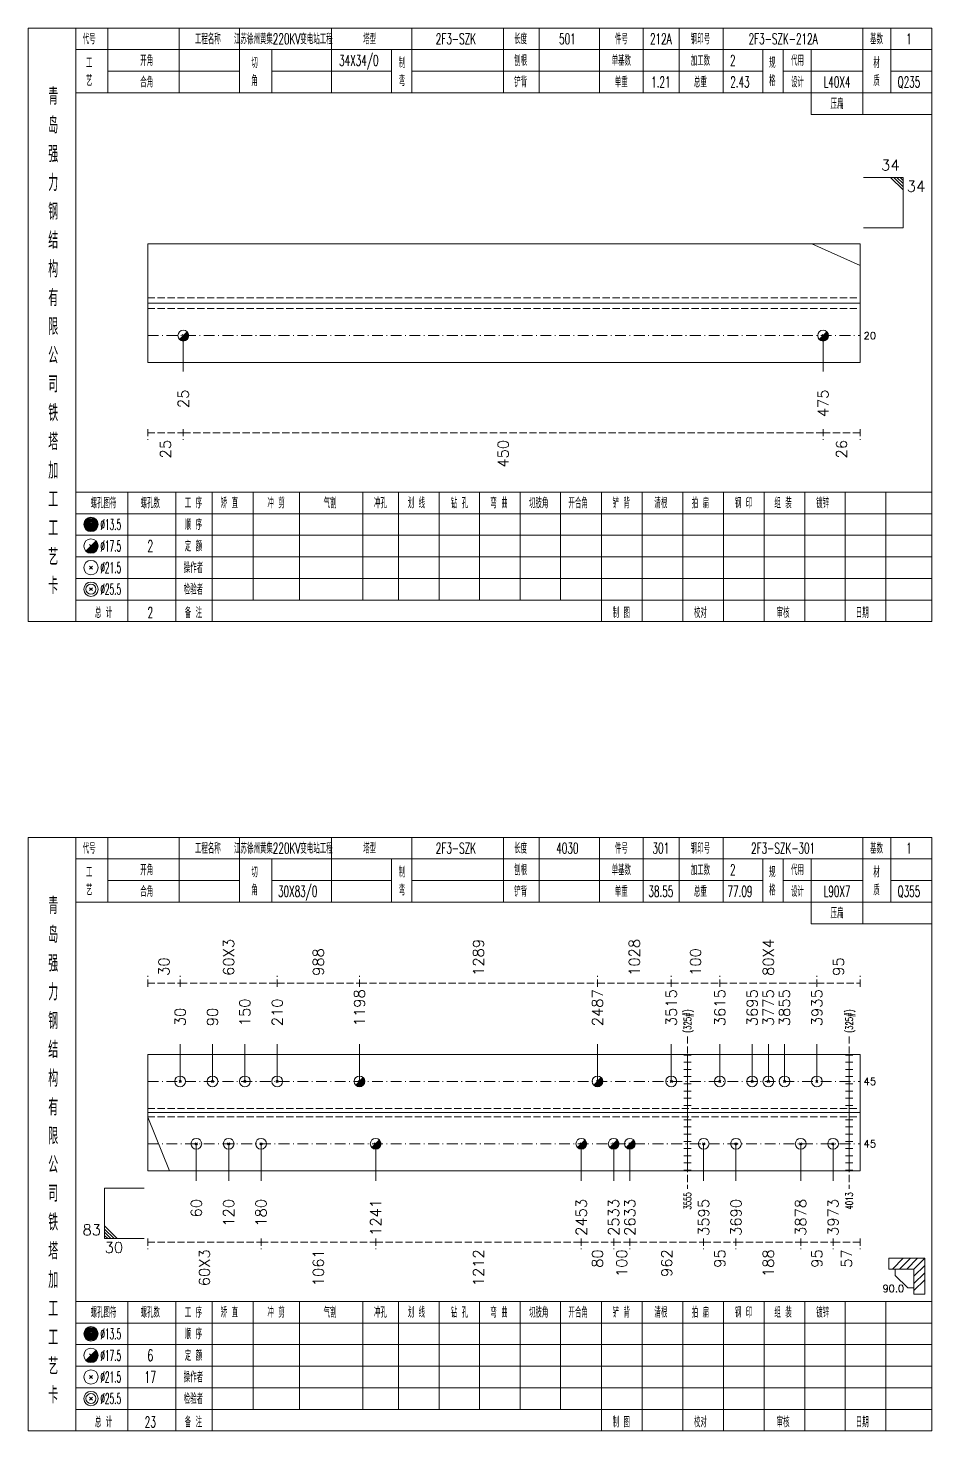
# Model space of a CAD drawing. Extents: x 0 to 4623, y -1159 to 4890.
# Drawn here: x 2179.8 to 2431.2, y 3375 to 3765 of the extents above; entities that cross this region are included whole.
import ezdxf
from ezdxf.enums import TextEntityAlignment as Align

# ---------------------------------------------------------------- set-up
doc = ezdxf.new("R2010")
doc.units = 0
doc.header["$MEASUREMENT"] = 0
doc.linetypes.add('一点画线', pattern=[5.2, 3, -1, 0.2, -1])
doc.linetypes.add('虚线', pattern=[2.75, 2, -0.75])
doc.layers.get('0').update_dxf_attribs({"linetype": 'CONTINUOUS', "lineweight": 25})
for name, color, linetype, lineweight in [('1', 7, 'CONTINUOUS', 25), ('2', 7, 'CONTINUOUS', 25), ('4', 7, 'CONTINUOUS', 25), ('5', 7, 'CONTINUOUS', 25)]:
    doc.layers.add(name, color=color, linetype=linetype, lineweight=lineweight)
doc.styles.get("Standard").update_dxf_attribs({"font": 'simplex.shx', "width": 0.7, "height": 3, "bigfont": 'gbhzfs.shx'})

# ---------------------------------------------------------------- blocks, each defined once
blk = doc.blocks.new('孔21.5')
at = {"layer": '5', "color": 7, "linetype": 'Continuous', "lineweight": 13}
for p, q in [((-0.2, -0.2), (0.2, 0.2)), ((-0.2, 0.2), (0.2, -0.2))]:
    blk.add_line(p, q, dxfattribs=at)
blk.add_circle((0, 0), 1, dxfattribs=at)
blk = doc.blocks.new('孔17.5')
at = {"layer": '5', "color": 7, "linetype": 'Continuous', "lineweight": 13}
for p, q in [((-0.707, -0.707), (0.707, 0.707)), ((-0.2, 0.2), (0.2, -0.2))]:
    blk.add_line(p, q, dxfattribs=at)
blk.add_circle((0, 0), 1, dxfattribs=at)
for radius in [0.9, 0.8, 0.7, 0.6, 0.5, 0.4, 0.3, 0.2, 0.1]:
    blk.add_arc((0, 0), radius, 225, 45, dxfattribs=at)

msp = doc.modelspace()

# ---------------------------------------------------------------- linework, layer by layer
at = {"color": 7, "linetype": 'Continuous', "lineweight": 13}
for p, q in [((2423.2, 3723.5), (2412.2, 3723.5)), ((2419.7, 3723.5), (2423.2, 3720)), ((2420.575, 3723.5), (2423.2, 3720.875)), ((2421.45, 3723.5), (2423.2, 3721.75)), ((2422.325, 3723.5), (2423.2, 3722.625)), ((2423.2, 3709.5), (2423.2, 3723.5)), ((2423.2, 3709.5), (2412.2, 3709.5)), ((2411.2, 3699), (2397.756, 3705)), ((2222.985, 3679.5), (2222.985, 3669.5)), ((2400.919, 3679.5), (2400.919, 3669.5)), ((2222.1, 3472.167), (2222.1, 3482.5)), ((2231.1, 3472.167), (2231.1, 3482.5)), ((2240.1, 3472.167), (2240.1, 3482.5)), ((2249.1, 3472.167), (2249.1, 3482.5)), ((2271.989, 3472.167), (2271.989, 3482.5)), ((2338.18, 3472.167), (2338.18, 3482.5)), ((2358.7, 3472.167), (2358.7, 3482.5)), ((2372.2, 3472.167), (2372.2, 3482.5)), ((2381.2, 3472.167), (2381.2, 3482.5)), ((2385.7, 3472.167), (2385.7, 3482.5)), ((2390.2, 3472.167), (2390.2, 3482.5)), ((2399.2, 3472.167), (2399.2, 3482.5)), ((2213.1, 3462.243), (2219.1, 3447.333)), ((2226.6, 3454.833), (2226.6, 3444.5)), ((2235.6, 3454.833), (2235.6, 3444.5)), ((2244.6, 3454.833), (2244.6, 3444.5)), ((2276.489, 3454.833), (2276.489, 3444.5)), ((2333.68, 3454.833), (2333.68, 3444.5)), ((2342.68, 3454.833), (2342.68, 3444.5)), ((2347.18, 3454.833), (2347.18, 3444.5)), ((2367.7, 3454.833), (2367.7, 3444.5)), ((2376.7, 3454.833), (2376.7, 3444.5)), ((2394.7, 3454.833), (2394.7, 3444.5)), ((2403.7, 3454.833), (2403.7, 3444.5)), ((2201.1, 3442.5), (2212.1, 3442.5)), ((2201.1, 3442.5), (2201.1, 3428.5)), ((2204.6, 3428.5), (2201.1, 3432)), ((2203.725, 3428.5), (2201.1, 3431.125)), ((2202.85, 3428.5), (2201.1, 3430.25)), ((2201.975, 3428.5), (2201.1, 3429.375)), ((2201.1, 3428.5), (2212.1, 3428.5))]:
    msp.add_line(p, q, dxfattribs=at)
at = {"color": 7, "linetype": 'Continuous', "lineweight": 18}
for p, q in [((2213.1, 3705), (2213.1, 3672)), ((2213.1, 3705), (2411.2, 3705)), ((2411.2, 3705), (2411.2, 3672)), ((2213.1, 3688.5), (2411.2, 3688.5)), ((2213.1, 3479.667), (2213.1, 3447.333)), ((2213.1, 3479.667), (2411.2, 3479.667)), ((2411.2, 3479.667), (2411.2, 3447.333)), ((2213.1, 3463.5), (2411.2, 3463.5))]:
    msp.add_line(p, q, dxfattribs=at)
at = {"color": 1, "linetype": '虚线', "lineweight": 18}
for p, q in [((2213.1, 3690), (2411.2, 3690)), ((2213.1, 3687), (2411.2, 3687)), ((2213.1, 3464.667), (2411.2, 3464.667)), ((2213.1, 3462.333), (2411.2, 3462.333))]:
    msp.add_line(p, q, dxfattribs=at)
at = {"color": 3, "linetype": '一点画线', "lineweight": 13}
for p, q in [((2213.1, 3679.5), (2411.2, 3679.5)), ((2213.1, 3472.167), (2411.2, 3472.167)), ((2213.1, 3454.833), (2411.2, 3454.833))]:
    msp.add_line(p, q, dxfattribs=at)
at = {"color": 8, "linetype": '虚线', "lineweight": 9}
for p, q in [((2213.1, 3653.5), (2213.1, 3650.5)), ((2213.1, 3652.5), (2222.985, 3652.5)), ((2222.985, 3653.5), (2222.985, 3650.5)), ((2222.985, 3653.5), (2222.985, 3650.5)), ((2222.985, 3652.5), (2400.919, 3652.5)), ((2400.919, 3653.5), (2400.919, 3650.5)), ((2400.919, 3653.5), (2400.919, 3650.5)), ((2400.919, 3652.5), (2411.2, 3652.5)), ((2411.2, 3653.5), (2411.2, 3650.5)), ((2213.1, 3498.5), (2213.1, 3501.5)), ((2213.1, 3499.5), (2222.1, 3499.5)), ((2222.1, 3498.5), (2222.1, 3501.5)), ((2222.1, 3498.5), (2222.1, 3501.5)), ((2222.1, 3499.5), (2249.1, 3499.5)), ((2249.1, 3498.5), (2249.1, 3501.5)), ((2249.1, 3498.5), (2249.1, 3501.5)), ((2249.1, 3499.5), (2271.989, 3499.5)), ((2271.989, 3498.5), (2271.989, 3501.5)), ((2271.989, 3498.5), (2271.989, 3501.5)), ((2271.989, 3499.5), (2338.18, 3499.5)), ((2338.18, 3498.5), (2338.18, 3501.5)), ((2338.18, 3498.5), (2338.18, 3501.5)), ((2338.18, 3499.5), (2358.7, 3499.5)), ((2358.7, 3498.5), (2358.7, 3501.5)), ((2358.7, 3498.5), (2358.7, 3501.5)), ((2358.7, 3499.5), (2372.2, 3499.5)), ((2372.2, 3498.5), (2372.2, 3501.5)), ((2372.2, 3498.5), (2372.2, 3501.5)), ((2372.2, 3499.5), (2399.2, 3499.5)), ((2399.2, 3498.5), (2399.2, 3501.5)), ((2399.2, 3498.5), (2399.2, 3501.5)), ((2399.2, 3499.5), (2411.2, 3499.5)), ((2411.2, 3498.5), (2411.2, 3501.5)), ((2213.1, 3428.5), (2213.1, 3425.5)), ((2244.6, 3428.5), (2244.6, 3425.5)), ((2244.6, 3428.5), (2244.6, 3425.5)), ((2276.489, 3428.5), (2276.489, 3425.5)), ((2276.489, 3428.5), (2276.489, 3425.5)), ((2333.68, 3428.5), (2333.68, 3425.5)), ((2333.68, 3428.5), (2333.68, 3425.5)), ((2342.68, 3428.5), (2342.68, 3425.5)), ((2342.68, 3428.5), (2342.68, 3425.5)), ((2347.18, 3428.5), (2347.18, 3425.5)), ((2347.18, 3428.5), (2347.18, 3425.5)), ((2367.7, 3428.5), (2367.7, 3425.5)), ((2367.7, 3428.5), (2367.7, 3425.5)), ((2376.7, 3428.5), (2376.7, 3425.5)), ((2376.7, 3428.5), (2376.7, 3425.5)), ((2394.7, 3428.5), (2394.7, 3425.5)), ((2394.7, 3428.5), (2394.7, 3425.5)), ((2403.7, 3428.5), (2403.7, 3425.5)), ((2403.7, 3428.5), (2403.7, 3425.5)), ((2411.2, 3428.5), (2411.2, 3425.5)), ((2213.1, 3427.5), (2244.6, 3427.5)), ((2244.6, 3427.5), (2276.489, 3427.5)), ((2276.489, 3427.5), (2333.68, 3427.5)), ((2333.68, 3427.5), (2342.68, 3427.5)), ((2342.68, 3427.5), (2347.18, 3427.5)), ((2347.18, 3427.5), (2367.7, 3427.5)), ((2367.7, 3427.5), (2376.7, 3427.5)), ((2376.7, 3427.5), (2394.7, 3427.5)), ((2394.7, 3427.5), (2403.7, 3427.5)), ((2403.7, 3427.5), (2411.2, 3427.5))]:
    msp.add_line(p, q, dxfattribs=at)
at = {"layer": '1', "color": 7, "linetype": 'Continuous', "lineweight": 18}
for p, q in [((2213.1, 3672), (2411.2, 3672)), ((2213.1, 3447.333), (2411.2, 3447.333))]:
    msp.add_line(p, q, dxfattribs=at)
at = {"layer": '2', "color": 216, "linetype": '虚线', "lineweight": 13}
for p, q in [((2363.2, 3484.667), (2363.2, 3442.333)), ((2408.2, 3484.667), (2408.2, 3442.333))]:
    msp.add_line(p, q, dxfattribs=at)
at = {"layer": '2', "color": 7, "linetype": 'Continuous', "lineweight": 13}
for p, q in [((2364.2, 3479.5), (2362.2, 3479.5)), ((2363.2, 3463.5), (2363.2, 3479.667)), ((2409.2, 3479.5), (2407.2, 3479.5)), ((2408.2, 3463.5), (2408.2, 3479.667)), ((2364.2, 3477.5), (2362.2, 3477.5)), ((2364.2, 3475.5), (2362.2, 3475.5)), ((2409.2, 3477.5), (2407.2, 3477.5)), ((2409.2, 3475.5), (2407.2, 3475.5)), ((2364.2, 3473.5), (2362.2, 3473.5)), ((2364.2, 3471.5), (2362.2, 3471.5)), ((2409.2, 3473.5), (2407.2, 3473.5)), ((2409.2, 3471.5), (2407.2, 3471.5)), ((2364.2, 3469.5), (2362.2, 3469.5)), ((2364.2, 3467.5), (2362.2, 3467.5)), ((2409.2, 3469.5), (2407.2, 3469.5)), ((2409.2, 3467.5), (2407.2, 3467.5)), ((2364.2, 3465.5), (2362.2, 3465.5)), ((2363.2, 3463.5), (2363.2, 3447.333)), ((2409.2, 3465.5), (2407.2, 3465.5)), ((2408.2, 3463.5), (2408.2, 3447.333)), ((2362.2, 3461.5), (2364.2, 3461.5)), ((2362.2, 3459.5), (2364.2, 3459.5)), ((2407.2, 3461.5), (2409.2, 3461.5)), ((2407.2, 3459.5), (2409.2, 3459.5)), ((2362.2, 3457.5), (2364.2, 3457.5)), ((2362.2, 3455.5), (2364.2, 3455.5)), ((2407.2, 3457.5), (2409.2, 3457.5)), ((2407.2, 3455.5), (2409.2, 3455.5)), ((2362.2, 3453.5), (2364.2, 3453.5)), ((2362.2, 3451.5), (2364.2, 3451.5)), ((2407.2, 3453.5), (2409.2, 3453.5)), ((2407.2, 3451.5), (2409.2, 3451.5)), ((2362.2, 3449.5), (2364.2, 3449.5)), ((2407.2, 3449.5), (2409.2, 3449.5)), ((2362.2, 3447.5), (2364.2, 3447.5)), ((2407.2, 3447.5), (2409.2, 3447.5)), ((2429.2, 3423), (2419.2, 3423)), ((2419.2, 3423), (2419.2, 3420)), ((2420.2, 3420), (2423.2, 3423)), ((2422.2, 3420), (2425.2, 3423)), ((2424.2, 3420), (2427.2, 3423)), ((2426.2, 3420), (2429.2, 3423)), ((2426.2, 3418), (2429.2, 3421)), ((2429.2, 3413), (2429.2, 3423)), ((2419.2, 3420), (2426.2, 3420)), ((2420.95, 3420), (2420.95, 3418.25)), ((2424.45, 3414.75), (2420.95, 3418.25)), ((2426.2, 3420), (2426.2, 3413)), ((2426.2, 3416), (2429.2, 3419)), ((2426.2, 3414), (2429.2, 3417)), ((2424.45, 3414.75), (2426.2, 3414.75)), ((2426.2, 3413), (2429.2, 3413))]:
    msp.add_line(p, q, dxfattribs=at)
at = {"layer": '4', "color": 1, "linetype": 'Continuous', "lineweight": 18}
for p, q in [((2193.1, 3600), (2193.1, 3765)), ((2202, 3747), (2202, 3765)), ((2221.8, 3747), (2221.8, 3765)), ((2238.6, 3747), (2238.6, 3765)), ((2264.2, 3747), (2264.2, 3765)), ((2286.5, 3747), (2286.5, 3765)), ((2312, 3747), (2312, 3765)), ((2322, 3747), (2322, 3765)), ((2338.7, 3747), (2338.7, 3765)), ((2350.9, 3747), (2350.9, 3765)), ((2360.9, 3747), (2360.9, 3765)), ((2373.1, 3747), (2373.1, 3765)), ((2412, 3741), (2412, 3765)), ((2419.8, 3747), (2419.8, 3765)), ((2193.1, 3759), (2431.2, 3759)), ((2247.6, 3747), (2247.6, 3759)), ((2280.9, 3747), (2280.9, 3759)), ((2384.2, 3747), (2384.2, 3759)), ((2389.8, 3747), (2389.8, 3759)), ((2397.6, 3741), (2397.6, 3759)), ((2202, 3753), (2238.6, 3753)), ((2247.6, 3753), (2280.9, 3753)), ((2286.5, 3753), (2384.2, 3753)), ((2389.8, 3753), (2412, 3753)), ((2419.8, 3753), (2431.2, 3753)), ((2193.1, 3747), (2431.2, 3747)), ((2397.6, 3741), (2431.2, 3741)), ((2193.1, 3636), (2431.2, 3636)), ((2207.6, 3600), (2207.6, 3636)), ((2220.9, 3600), (2220.9, 3636)), ((2231, 3600), (2231, 3636)), ((2242.4, 3606), (2242.4, 3636)), ((2255.3, 3606), (2255.3, 3636)), ((2272.9, 3606), (2272.9, 3636)), ((2282.8, 3606), (2282.8, 3636)), ((2294.1, 3606), (2294.1, 3636)), ((2305.4, 3606), (2305.4, 3636)), ((2316.7, 3606), (2316.7, 3636)), ((2327.9, 3606), (2327.9, 3636)), ((2339.3, 3606), (2339.3, 3636)), ((2350.6, 3606), (2350.6, 3636)), ((2361.9, 3606), (2361.9, 3636)), ((2373.2, 3606), (2373.2, 3636)), ((2384.5, 3606), (2384.5, 3636)), ((2395.8, 3606), (2395.8, 3636)), ((2407.1, 3606), (2407.1, 3636)), ((2418.4, 3606), (2418.4, 3636)), ((2193.1, 3630), (2431.2, 3630)), ((2193.1, 3624), (2431.2, 3624)), ((2193.1, 3618), (2431.2, 3618)), ((2193.1, 3612), (2431.2, 3612)), ((2193.1, 3606), (2431.2, 3606)), ((2339.3, 3600), (2339.3, 3606)), ((2350.6, 3600), (2350.6, 3606)), ((2361.9, 3600), (2361.9, 3606)), ((2373.2, 3600), (2373.2, 3606)), ((2384.5, 3600), (2384.5, 3606)), ((2395.8, 3600), (2395.8, 3606)), ((2407.1, 3600), (2407.1, 3606)), ((2418.4, 3600), (2418.4, 3606)), ((2193.1, 3375), (2193.1, 3540)), ((2202, 3522), (2202, 3540)), ((2221.8, 3522), (2221.8, 3540)), ((2238.6, 3522), (2238.6, 3540)), ((2264.2, 3522), (2264.2, 3540)), ((2286.5, 3522), (2286.5, 3540)), ((2312, 3522), (2312, 3540)), ((2322, 3522), (2322, 3540)), ((2338.7, 3522), (2338.7, 3540)), ((2350.9, 3522), (2350.9, 3540)), ((2360.9, 3522), (2360.9, 3540)), ((2373.1, 3522), (2373.1, 3540)), ((2412, 3516), (2412, 3540)), ((2419.8, 3522), (2419.8, 3540)), ((2193.1, 3534), (2431.2, 3534)), ((2247.6, 3522), (2247.6, 3534)), ((2280.9, 3522), (2280.9, 3534)), ((2384.2, 3522), (2384.2, 3534)), ((2389.8, 3522), (2389.8, 3534)), ((2397.6, 3516), (2397.6, 3534)), ((2202, 3528), (2238.6, 3528)), ((2247.6, 3528), (2280.9, 3528)), ((2286.5, 3528), (2384.2, 3528)), ((2389.8, 3528), (2412, 3528)), ((2419.8, 3528), (2431.2, 3528)), ((2193.1, 3522), (2431.2, 3522)), ((2397.6, 3516), (2431.2, 3516)), ((2193.1, 3411), (2431.2, 3411)), ((2207.6, 3375), (2207.6, 3411)), ((2220.9, 3375), (2220.9, 3411)), ((2231, 3375), (2231, 3411)), ((2242.4, 3381), (2242.4, 3411)), ((2255.3, 3381), (2255.3, 3411)), ((2272.9, 3381), (2272.9, 3411)), ((2282.8, 3381), (2282.8, 3411)), ((2294.1, 3381), (2294.1, 3411)), ((2305.4, 3381), (2305.4, 3411)), ((2316.7, 3381), (2316.7, 3411)), ((2327.9, 3381), (2327.9, 3411)), ((2339.3, 3381), (2339.3, 3411)), ((2350.6, 3381), (2350.6, 3411)), ((2361.9, 3381), (2361.9, 3411)), ((2373.2, 3381), (2373.2, 3411)), ((2384.5, 3381), (2384.5, 3411)), ((2395.8, 3381), (2395.8, 3411)), ((2407.1, 3381), (2407.1, 3411)), ((2418.4, 3381), (2418.4, 3411)), ((2193.1, 3405), (2431.2, 3405)), ((2193.1, 3399), (2431.2, 3399)), ((2193.1, 3393), (2431.2, 3393)), ((2193.1, 3387), (2431.2, 3387)), ((2193.1, 3381), (2431.2, 3381)), ((2339.3, 3375), (2339.3, 3381)), ((2350.6, 3375), (2350.6, 3381)), ((2361.9, 3375), (2361.9, 3381)), ((2373.2, 3375), (2373.2, 3381)), ((2384.5, 3375), (2384.5, 3381)), ((2395.8, 3375), (2395.8, 3381)), ((2407.1, 3375), (2407.1, 3381)), ((2418.4, 3375), (2418.4, 3381))]:
    msp.add_line(p, q, dxfattribs=at)
at = {"layer": '4', "color": 7, "linetype": 'Continuous', "lineweight": 13}
for p, q in [((2197.1, 3626.8), (2197.5, 3627.2)), ((2197.5, 3626.8), (2197.1, 3627.2)), ((2195.886, 3619.586), (2198.714, 3622.414)), ((2196.9, 3621.4), (2197.7, 3620.6)), ((2196.9, 3614.6), (2197.7, 3615.4)), ((2196.9, 3615.4), (2197.7, 3614.6)), ((2196.9, 3608.6), (2197.7, 3609.4)), ((2196.9, 3609.4), (2197.7, 3608.6)), ((2197.1, 3401.8), (2197.5, 3402.2)), ((2197.5, 3401.8), (2197.1, 3402.2)), ((2195.886, 3394.586), (2198.714, 3397.414)), ((2196.9, 3396.4), (2197.7, 3395.6)), ((2196.9, 3389.6), (2197.7, 3390.4)), ((2196.9, 3390.4), (2197.7, 3389.6)), ((2196.9, 3383.6), (2197.7, 3384.4)), ((2196.9, 3384.4), (2197.7, 3383.6))]:
    msp.add_line(p, q, dxfattribs=at)
at = {"layer": '4', "color": 1, "linetype": 'Continuous', "lineweight": 18}
for points in [[(2179.8, 3765), (2179.8, 3600), (2431.2, 3600), (2431.2, 3765)], [(2179.8, 3540), (2179.8, 3375), (2431.2, 3375), (2431.2, 3540)]]:
    msp.add_lwpolyline(points, close=True, dxfattribs=at)
at = {"layer": '4', "color": 7, "linetype": 'Continuous', "lineweight": 13}
for centre, radius in [((2197.3, 3627), 2), ((2197.3, 3627), 1.8), ((2197.3, 3627), 1.6), ((2197.3, 3627), 1.4), ((2197.3, 3627), 1.2), ((2197.3, 3627), 1), ((2197.3, 3627), 0.8), ((2197.3, 3627), 0.6), ((2197.3, 3627), 0.4), ((2197.3, 3627), 0.2), ((2197.3, 3621), 2), ((2197.3, 3615), 2), ((2197.3, 3609), 2), ((2197.3, 3609), 1.4), ((2197.3, 3402), 2), ((2197.3, 3402), 1.8), ((2197.3, 3402), 1.6), ((2197.3, 3402), 1.4), ((2197.3, 3402), 1.2), ((2197.3, 3402), 1), ((2197.3, 3402), 0.8), ((2197.3, 3402), 0.6), ((2197.3, 3402), 0.4), ((2197.3, 3402), 0.2), ((2197.3, 3396), 2), ((2197.3, 3390), 2), ((2197.3, 3384), 2), ((2197.3, 3384), 1.4)]:
    msp.add_circle(centre, radius, dxfattribs=at)
for centre, radius in [((2197.3, 3621), 1.8), ((2197.3, 3621), 1.6), ((2197.3, 3621), 1.4), ((2197.3, 3621), 1.2), ((2197.3, 3621), 1), ((2197.3, 3621), 0.8), ((2197.3, 3621), 0.6), ((2197.3, 3621), 0.4), ((2197.3, 3621), 0.2), ((2197.3, 3396), 1.8), ((2197.3, 3396), 1.6), ((2197.3, 3396), 1.4), ((2197.3, 3396), 1.2), ((2197.3, 3396), 1), ((2197.3, 3396), 0.8), ((2197.3, 3396), 0.6), ((2197.3, 3396), 0.4), ((2197.3, 3396), 0.2)]:
    msp.add_arc(centre, radius, 225, 45, dxfattribs=at)

# ---------------------------------------------------------------- block references
at = {"color": 7, "linetype": 'Continuous', "lineweight": 13, "xscale": 1.5, "yscale": 1.5, "zscale": 1.5}
for name, p in [('孔21.5', (2222.1, 3472.167)), ('孔21.5', (2231.1, 3472.167)), ('孔21.5', (2240.1, 3472.167)), ('孔21.5', (2249.1, 3472.167)), ('孔17.5', (2271.989, 3472.167)), ('孔17.5', (2338.18, 3472.167)), ('孔21.5', (2358.7, 3472.167)), ('孔21.5', (2372.2, 3472.167)), ('孔21.5', (2381.2, 3472.167)), ('孔21.5', (2385.7, 3472.167)), ('孔21.5', (2390.2, 3472.167)), ('孔21.5', (2399.2, 3472.167))]:
    msp.add_blockref(name, p, dxfattribs=at)
at = {"layer": '1', "color": 7, "linetype": 'Continuous', "lineweight": 13, "xscale": 1.5, "yscale": 1.5, "zscale": 1.5}
for name, p in [('孔17.5', (2222.985, 3679.5)), ('孔17.5', (2400.919, 3679.5)), ('孔21.5', (2226.6, 3454.833)), ('孔21.5', (2235.6, 3454.833)), ('孔21.5', (2244.6, 3454.833)), ('孔17.5', (2276.489, 3454.833)), ('孔17.5', (2333.68, 3454.833)), ('孔17.5', (2342.68, 3454.833)), ('孔17.5', (2347.18, 3454.833)), ('孔21.5', (2367.7, 3454.833)), ('孔21.5', (2376.7, 3454.833)), ('孔21.5', (2394.7, 3454.833)), ('孔21.5', (2403.7, 3454.833))]:
    msp.add_blockref(name, p, dxfattribs=at)

# ---------------------------------------------------------------- texts
at = {"color": 7, "linetype": 'Continuous', "lineweight": 13}
for s, p in [('34', (2422.2, 3724.5)), ('83', (2200.1, 3428.5))]:
    msp.add_text(s, height=3, dxfattribs=at).set_placement(p, align=Align.BOTTOM_RIGHT)
for s, p in [('34', (2424.2, 3722.5)), ('30', (2201.1, 3427.5))]:
    msp.add_text(s, height=3, dxfattribs=at).set_placement(p, align=Align.TOP_LEFT)
for s, p in [('20', (2412.2, 3679.5)), ('45', (2412.2, 3472.167)), ('45', (2412.2, 3454.833))]:
    msp.add_text(s, height=2, dxfattribs=at).set_placement(p, align=Align.MIDDLE_LEFT)
at = {"color": 8, "linetype": 'Continuous', "lineweight": 9}
for s, p in [('25', (2218.043, 3650.5)), ('450', (2311.952, 3650.5)), ('26', (2406.06, 3650.5)), ('60X3', (2228.85, 3425.5)), ('1061', (2260.545, 3425.5)), ('1212', (2305.085, 3425.5)), ('80', (2338.18, 3425.5)), ('100', (2344.93, 3425.5)), ('962', (2357.44, 3425.5)), ('95', (2372.2, 3425.5)), ('188', (2385.7, 3425.5)), ('95', (2399.2, 3425.5)), ('57', (2407.45, 3425.5))]:
    msp.add_text(s, height=3, rotation=90, dxfattribs=at).set_placement(p, align=Align.MIDDLE_RIGHT)
for s, p in [('60X3', (2235.6, 3501.5)), ('1289', (2305.085, 3501.5)), ('1028', (2348.44, 3501.5)), ('80X4', (2385.7, 3501.5)), ('30', (2217.6, 3501.5)), ('988', (2260.545, 3501.5)), ('100', (2365.45, 3501.5)), ('95', (2405.2, 3501.5))]:
    msp.add_text(s, height=3, rotation=90, dxfattribs=at).set_placement(p, align=Align.MIDDLE_LEFT)
at = {"color": 7, "linetype": 'Continuous', "lineweight": 13}
for s, p in [('150', (2240.1, 3487.5)), ('210', (2249.1, 3487.5)), ('1198', (2271.989, 3487.5)), ('2487', (2338.18, 3487.5)), ('3515', (2358.7, 3487.5)), ('3615', (2372.2, 3487.5)), ('3695', (2381.2, 3487.5)), ('3775', (2385.7, 3487.5)), ('3855', (2390.2, 3487.5)), ('3935', (2399.2, 3487.5)), ('30', (2222.1, 3487.5)), ('90', (2231.1, 3487.5))]:
    msp.add_text(s, height=3, rotation=90, dxfattribs=at).set_placement(p, align=Align.MIDDLE_LEFT)
at = {"layer": '1', "color": 7, "linetype": 'Continuous', "lineweight": 13}
for s, p in [('25', (2222.985, 3664.5)), ('475', (2400.919, 3664.5)), ('60', (2226.6, 3439.5)), ('120', (2235.6, 3439.5)), ('180', (2244.6, 3439.5)), ('1241', (2276.489, 3439.5)), ('2453', (2333.68, 3439.5)), ('2533', (2342.68, 3439.5)), ('2633', (2347.18, 3439.5)), ('3595', (2367.7, 3439.5)), ('3690', (2376.7, 3439.5)), ('3878', (2394.7, 3439.5)), ('3973', (2403.7, 3439.5))]:
    msp.add_text(s, height=3, rotation=90, dxfattribs=at).set_placement(p, align=Align.MIDDLE_RIGHT)
at = {"layer": '2', "color": 7, "linetype": 'Continuous', "lineweight": 13, "width": 0.7}
for p in [(2363.2, 3485.667), (2408.2, 3485.667)]:
    msp.add_text('(325#)', height=2, rotation=90, dxfattribs=at).set_placement(p, align=Align.MIDDLE_LEFT)
for s, p in [('3555', (2363.2, 3441.333)), ('4013', (2408.2, 3441.333))]:
    msp.add_text(s, height=2, rotation=90, dxfattribs=at).set_placement(p, align=Align.MIDDLE_RIGHT)
at = {"layer": '2', "color": 7, "linetype": 'Continuous', "lineweight": 13}
msp.add_text('90.0', height=2, dxfattribs=at).set_placement((2423.45, 3413), align=Align.BOTTOM_RIGHT)
at = {"layer": '4', "color": 1, "linetype": 'Continuous', "lineweight": 13}
for s, height, width, p in [('代号', 3, 0.6, (2196.8, 3762)), ('工程名称', 3, 0.6, (2229.8, 3762)), ('江苏徐州黄集220KV变电站工程', 3, 0.6, (2250.8, 3762)), ('塔型', 3, 0.6, (2274.8, 3762)), ('2F3-SZK', 3, 0.6, (2298.8, 3762)), ('长度', 3, 0.6, (2316.8, 3762)), ('501', 3, 0.6, (2329.8, 3762)), ('件号', 3, 0.6, (2344.8, 3762)), ('212A', 3, 0.6, (2355.8, 3762)), ('钢印号', 3, 0.6, (2366.8, 3762)), ('2F3-SZK-212A', 3, 0.6, (2389.8, 3762)), ('基数', 3, 0.6, (2415.8, 3762)), ('1', 3, 0.6, (2424.8, 3762)), ('工', 3, 0.6, (2196.8, 3755.4)), ('开角', 3, 0.6, (2212.8, 3756)), ('切', 3, 0.6, (2242.8, 3755.4)), ('34X34/0', 3, 0.6, (2271.8, 3756)), ('制', 3, 0.6, (2283.8, 3755.4)), ('刨根', 3, 0.6, (2316.8, 3756)), ('单基数', 3, 0.6, (2344.8, 3756)), ('加工数', 3, 0.6, (2366.8, 3756)), ('2', 3, 0.6, (2375.8, 3756)), ('规', 3, 0.6, (2386.8, 3755.4)), ('代用', 3, 0.6, (2393.8, 3756)), ('材', 3, 0.6, (2415.8, 3755.4)), ('艺', 3, 0.6, (2196.8, 3750.4)), ('合角', 3, 0.6, (2212.8, 3750)), ('角', 3, 0.6, (2242.8, 3750.4)), ('弯', 3, 0.6, (2283.8, 3750.4)), ('铲背', 3, 0.6, (2316.8, 3750)), ('总重', 3, 0.6, (2366.8, 3750)), ('格', 3, 0.6, (2386.8, 3750.4)), ('设计', 3, 0.6, (2393.8, 3750)), ('质', 3, 0.6, (2415.8, 3750.4)), ('青', 4.6, 0.8, (2186.8, 3746)), ('单重', 3, 0.6, (2344.8, 3750)), ('1.21', 3, 0.6, (2355.8, 3750)), ('2.43', 3, 0.6, (2377.8, 3750)), ('L40X4', 3, 0.6, (2404.8, 3750)), ('Q235', 3, 0.6, (2424.8, 3750)), ('压扁', 3, 0.6, (2404.8, 3744)), ('岛', 4.6, 0.8, (2186.8, 3738)), ('强', 4.6, 0.8, (2186.8, 3730)), ('力', 4.6, 0.8, (2186.8, 3722)), ('钢', 4.6, 0.8, (2186.8, 3714)), ('结', 4.6, 0.8, (2186.8, 3706)), ('构', 4.6, 0.8, (2186.8, 3698)), ('有', 4.6, 0.8, (2186.8, 3690)), ('限', 4.6, 0.8, (2186.8, 3682)), ('公', 4.6, 0.8, (2186.8, 3674)), ('司', 4.6, 0.8, (2186.8, 3666)), ('铁', 4.6, 0.8, (2186.8, 3658)), ('塔', 4.6, 0.8, (2186.8, 3650)), ('加', 4.6, 0.8, (2186.8, 3642)), ('工', 4.6, 0.8, (2186.8, 3634)), ('螺孔图符', 3, 0.6, (2200.8, 3633)), ('螺孔数', 3, 0.6, (2213.8, 3633)), ('工 序', 3, 0.6, (2225.8, 3633)), ('矫 直', 3, 0.6, (2235.8, 3633)), ('冲 剪', 3, 0.6, (2248.8, 3633)), ('气割', 3, 0.6, (2263.8, 3633)), ('冲孔', 3, 0.6, (2277.8, 3633)), ('划 线', 3, 0.6, (2287.8, 3633)), ('钻 孔', 3, 0.6, (2299.8, 3633)), ('弯 曲', 3, 0.6, (2310.8, 3633)), ('切肢角', 3, 0.6, (2321.8, 3633)), ('开合角', 3, 0.6, (2332.8, 3633)), ('铲 背', 3, 0.6, (2344.8, 3633)), ('清根', 3, 0.6, (2355.8, 3633)), ('拍 扁', 3, 0.6, (2366.8, 3633)), ('钢 印', 3, 0.6, (2378.8, 3633)), ('组 装', 3, 0.6, (2389.8, 3633)), ('镀锌', 3, 0.6, (2400.8, 3633)), ('工', 4.6, 0.8, (2186.8, 3626)), ('%%C13.5', 3, 0.5, (2202.8, 3627)), ('顺 序', 3, 0.6, (2225.8, 3627)), ('艺', 4.6, 0.8, (2186.8, 3618)), ('%%C17.5', 3, 0.5, (2202.8, 3621)), ('2', 3.2, 0.6, (2213.8, 3621)), ('定 额', 3, 0.6, (2225.8, 3621)), ('%%C21.5', 3, 0.5, (2202.8, 3615)), ('操作者', 3, 0.6, (2225.8, 3615)), ('卡', 4.6, 0.8, (2186.8, 3610)), ('%%C25.5', 3, 0.5, (2202.8, 3609)), ('检验者', 3, 0.6, (2225.8, 3609)), ('总 计', 3, 0.6, (2200.8, 3602.5)), ('2', 3, 0.6, (2213.8, 3602.5)), ('备 注', 3, 0.6, (2225.8, 3602.5)), ('制 图', 3, 0.6, (2344.8, 3602.5)), ('校对', 3, 0.6, (2366.8, 3602.5)), ('审核', 3, 0.6, (2389.8, 3602.5)), ('日期', 3, 0.6, (2411.8, 3602.5)), ('代号', 3, 0.6, (2196.8, 3537)), ('工程名称', 3, 0.6, (2229.8, 3537)), ('江苏徐州黄集220KV变电站工程', 3, 0.6, (2250.8, 3537)), ('塔型', 3, 0.6, (2274.8, 3537)), ('2F3-SZK', 3, 0.6, (2298.8, 3537)), ('长度', 3, 0.6, (2316.8, 3537)), ('4030', 3, 0.6, (2329.8, 3537)), ('件号', 3, 0.6, (2344.8, 3537)), ('301', 3, 0.6, (2355.8, 3537)), ('钢印号', 3, 0.6, (2366.8, 3537)), ('2F3-SZK-301', 3, 0.6, (2389.8, 3537)), ('基数', 3, 0.6, (2415.8, 3537)), ('1', 3, 0.6, (2424.8, 3537)), ('工', 3, 0.6, (2196.8, 3530.4)), ('开角', 3, 0.6, (2212.8, 3531)), ('切', 3, 0.6, (2242.8, 3530.4)), ('制', 3, 0.6, (2283.8, 3530.4)), ('刨根', 3, 0.6, (2316.8, 3531)), ('单基数', 3, 0.6, (2344.8, 3531)), ('加工数', 3, 0.6, (2366.8, 3531)), ('2', 3, 0.6, (2375.8, 3531)), ('规', 3, 0.6, (2386.8, 3530.4)), ('代用', 3, 0.6, (2393.8, 3531)), ('材', 3, 0.6, (2415.8, 3530.4)), ('艺', 3, 0.6, (2196.8, 3525.4)), ('合角', 3, 0.6, (2212.8, 3525)), ('角', 3, 0.6, (2242.8, 3525.4)), ('30X83/0', 3, 0.6, (2254.8, 3525)), ('弯', 3, 0.6, (2283.8, 3525.4)), ('铲背', 3, 0.6, (2316.8, 3525)), ('单重', 3, 0.6, (2344.8, 3525)), ('38.55', 3, 0.6, (2355.8, 3525)), ('总重', 3, 0.6, (2366.8, 3525)), ('77.09', 3, 0.6, (2377.8, 3525)), ('格', 3, 0.6, (2386.8, 3525.4)), ('设计', 3, 0.6, (2393.8, 3525)), ('L90X7', 3, 0.6, (2404.8, 3525)), ('质', 3, 0.6, (2415.8, 3525.4)), ('Q355', 3, 0.6, (2424.8, 3525)), ('青', 4.6, 0.8, (2186.8, 3521)), ('压扁', 3, 0.6, (2404.8, 3519)), ('岛', 4.6, 0.8, (2186.8, 3513)), ('强', 4.6, 0.8, (2186.8, 3505)), ('力', 4.6, 0.8, (2186.8, 3497)), ('钢', 4.6, 0.8, (2186.8, 3489)), ('结', 4.6, 0.8, (2186.8, 3481)), ('构', 4.6, 0.8, (2186.8, 3473)), ('有', 4.6, 0.8, (2186.8, 3465)), ('限', 4.6, 0.8, (2186.8, 3457)), ('公', 4.6, 0.8, (2186.8, 3449)), ('司', 4.6, 0.8, (2186.8, 3441)), ('铁', 4.6, 0.8, (2186.8, 3433)), ('塔', 4.6, 0.8, (2186.8, 3425)), ('加', 4.6, 0.8, (2186.8, 3417)), ('工', 4.6, 0.8, (2186.8, 3409)), ('螺孔图符', 3, 0.6, (2200.8, 3408)), ('螺孔数', 3, 0.6, (2213.8, 3408)), ('工 序', 3, 0.6, (2225.8, 3408)), ('矫 直', 3, 0.6, (2235.8, 3408)), ('冲 剪', 3, 0.6, (2248.8, 3408)), ('气割', 3, 0.6, (2263.8, 3408)), ('冲孔', 3, 0.6, (2277.8, 3408)), ('划 线', 3, 0.6, (2287.8, 3408)), ('钻 孔', 3, 0.6, (2299.8, 3408)), ('弯 曲', 3, 0.6, (2310.8, 3408)), ('切肢角', 3, 0.6, (2321.8, 3408)), ('开合角', 3, 0.6, (2332.8, 3408)), ('铲 背', 3, 0.6, (2344.8, 3408)), ('清根', 3, 0.6, (2355.8, 3408)), ('拍 扁', 3, 0.6, (2366.8, 3408)), ('钢 印', 3, 0.6, (2378.8, 3408)), ('组 装', 3, 0.6, (2389.8, 3408)), ('镀锌', 3, 0.6, (2400.8, 3408)), ('工', 4.6, 0.8, (2186.8, 3401)), ('%%C13.5', 3, 0.5, (2202.8, 3402)), ('顺 序', 3, 0.6, (2225.8, 3402)), ('%%C17.5', 3, 0.5, (2202.8, 3396)), ('6', 3.2, 0.6, (2213.8, 3396)), ('定 额', 3, 0.6, (2225.8, 3396)), ('艺', 4.6, 0.8, (2186.8, 3393)), ('%%C21.5', 3, 0.5, (2202.8, 3390)), ('17', 3.2, 0.6, (2213.8, 3390)), ('操作者', 3, 0.6, (2225.8, 3390)), ('卡', 4.6, 0.8, (2186.8, 3385)), ('%%C25.5', 3, 0.5, (2202.8, 3384)), ('检验者', 3, 0.6, (2225.8, 3384)), ('总 计', 3, 0.6, (2200.8, 3377.5)), ('23', 3, 0.6, (2213.8, 3377.5)), ('备 注', 3, 0.6, (2225.8, 3377.5)), ('制 图', 3, 0.6, (2344.8, 3377.5)), ('校对', 3, 0.6, (2366.8, 3377.5)), ('审核', 3, 0.6, (2389.8, 3377.5)), ('日期', 3, 0.6, (2411.8, 3377.5))]:
    msp.add_text(s, height=height, dxfattribs=dict(at, width=width)).set_placement(p, align=Align.MIDDLE_CENTER)

doc.saveas('drawing.dxf')
